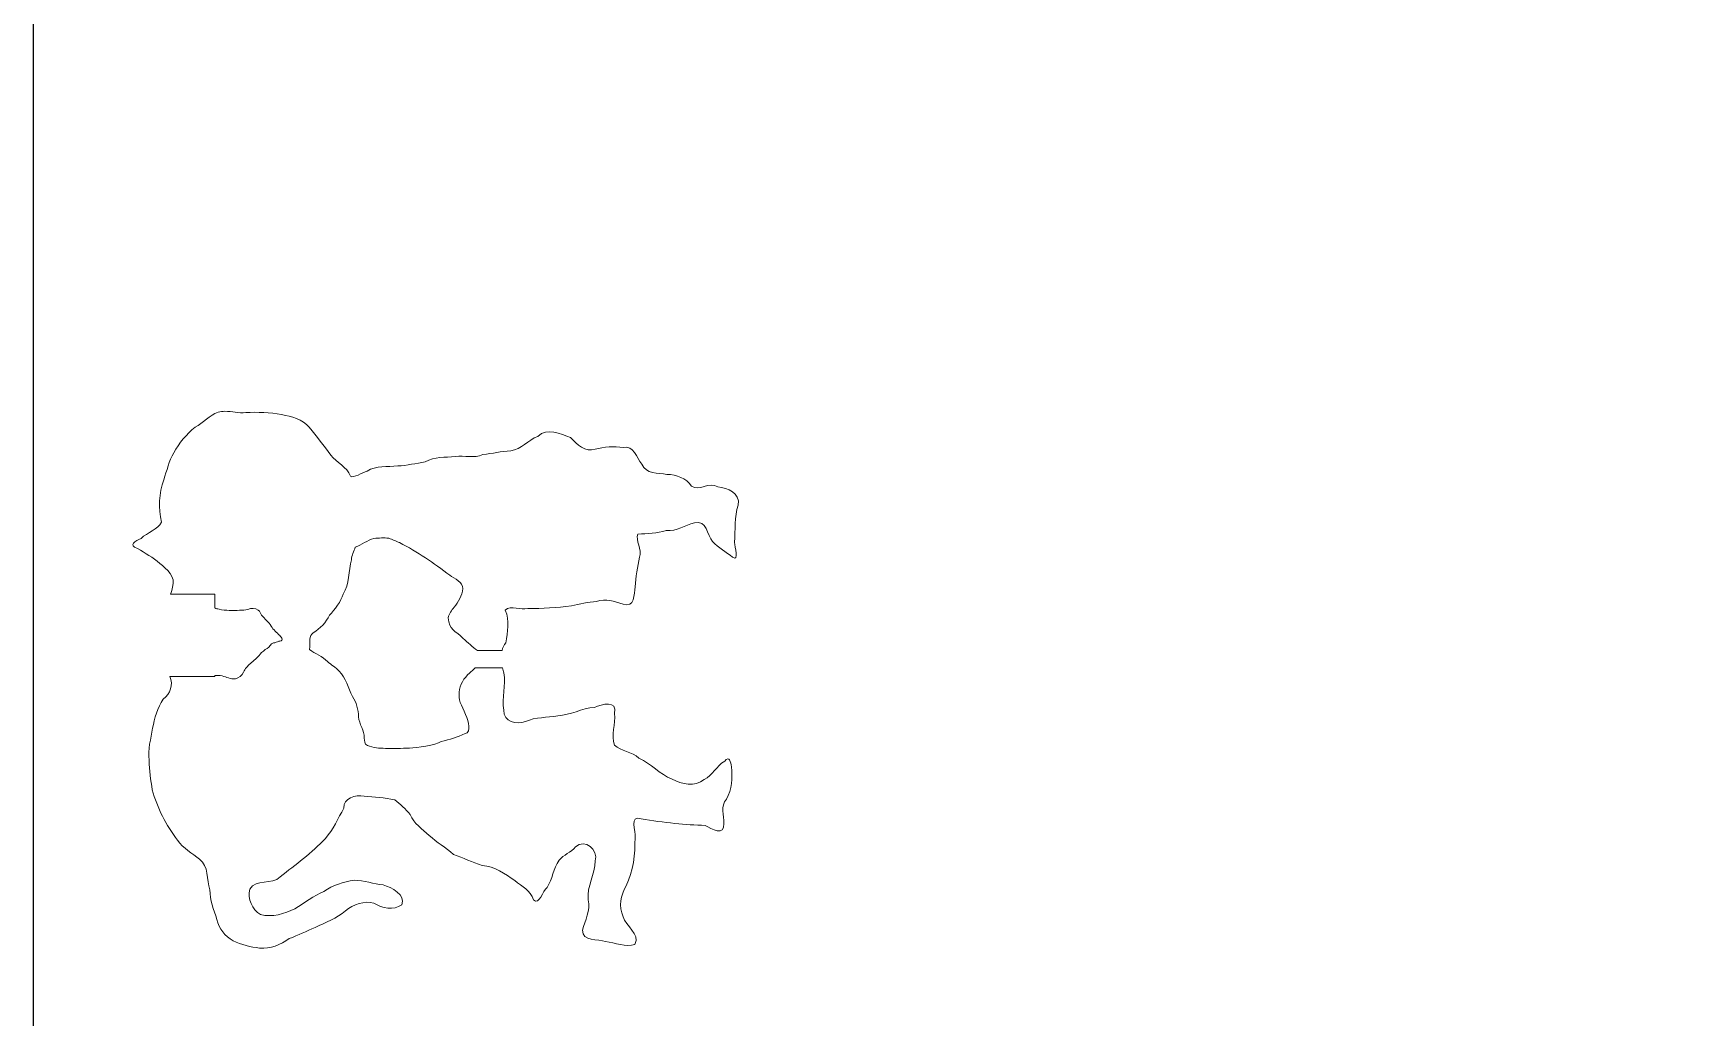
# Model space of a CAD drawing. Header units: centimetres. Extents: x -49.2 to 12.2, y -35.7 to 19.9.
# Drawn here: x -16.62 to -3.18, y -10.72 to -2.69 of the extents above; entities that cross this region are included whole.
import ezdxf

# ---------------------------------------------------------------- set-up
doc = ezdxf.new("R2010")
doc.units = ezdxf.units.CM
doc.header["$MEASUREMENT"] = 0
doc.layers.add('Layer 1', color=7, linetype='Continuous')

msp = doc.modelspace()

# ---------------------------------------------------------------- linework, layer by layer
at = {"layer": 'Layer 1', "color": 254}
msp.add_open_spline([(-4.13865, -35.56264), (-4.22964, -35.50513), (-4.24701, -34.604), (-4.27734, -28.36907), (-4.27734, -28.36907), (-4.27734, -28.36907), (-4.31201, -21.24124), (-4.31201, -21.24124), (-4.31201, -21.24124), (-4.31201, -21.24124), (-6.76703, -21.22823), (-6.76703, -21.22823), (-6.76703, -21.22823), (-8.51962, -21.21894), (-9.23604, -21.19257), (-9.27097, -21.13604), (-9.27097, -21.13604), (-9.29789, -21.09249), (-9.30585, -19.80331), (-9.28867, -18.27119), (-9.28867, -18.27119), (-9.27149, -16.73908), (-9.27877, -15.19768), (-9.30485, -14.84587), (-9.30485, -14.84587), (-9.30485, -14.84587), (-9.35227, -14.2062), (-9.35227, -14.2062), (-9.35227, -14.2062), (-9.35227, -14.2062), (-9.79465, -14.65517), (-9.79465, -14.65517), (-9.79465, -14.65517), (-9.79465, -14.65517), (-10.23703, -15.10413), (-10.23703, -15.10413), (-10.23703, -15.10413), (-10.23703, -15.10413), (-12.86795, -15.10413), (-12.86795, -15.10413), (-12.86795, -15.10413), (-12.86795, -15.10413), (-15.49887, -15.10413), (-15.49887, -15.10413), (-15.49887, -15.10413), (-15.49887, -15.10413), (-16.05989, -14.5045), (-16.05989, -14.5045), (-16.05989, -14.5045), (-16.05989, -14.5045), (-16.62091, -13.90486), (-16.62091, -13.90486), (-16.62091, -13.90486), (-16.62091, -13.90486), (-16.61948, -8.00331), (-16.61948, -8.00331), (-16.61948, -8.00331), (-16.61948, -8.00331), (-16.61804, -2.10177), (-16.61804, -2.10177), (-16.61804, -2.10177), (-16.61804, -2.10177), (-16.08503, -1.49499), (-16.08503, -1.49499), (-16.08503, -1.49499), (-16.08503, -1.49499), (-15.55202, -0.88822), (-15.55202, -0.88822), (-15.55202, -0.88822), (-15.55202, -0.88822), (-12.86636, -0.88822), (-12.86636, -0.88822), (-12.86636, -0.88822), (-12.86636, -0.88822), (-10.1807, -0.88822), (-10.1807, -0.88822), (-10.1807, -0.88822), (-10.1807, -0.88822), (-9.77748, -1.34489), (-9.77748, -1.34489), (-9.77748, -1.34489), (-9.77748, -1.34489), (-9.37427, -1.80157), (-9.37427, -1.80157), (-9.37427, -1.80157), (-9.37427, -1.80157), (-9.3316, -1.54328), (-9.3316, -1.54328), (-9.3316, -1.54328), (-9.30814, -1.40122), (-9.29033, 0.16134), (-9.29203, 1.92907), (-9.29203, 1.92907), (-9.29372, 3.6968), (-9.27135, 5.16693), (-9.24231, 5.19601), (-9.24231, 5.19601), (-9.21327, 5.2251), (-8.09207, 5.2645), (-6.75076, 5.28357), (-6.75076, 5.28357), (-6.75076, 5.28357), (-4.31201, 5.31824), (-4.31201, 5.31824), (-4.31201, 5.31824), (-4.31201, 5.31824), (-4.27734, 12.46087), (-4.27734, 12.46087), (-4.27734, 12.46087), (-4.27734, 12.46087), (-4.24267, 19.6035), (-4.24267, 19.6035), (-4.24267, 19.6035), (-4.24267, 19.6035), (-2.16257, 19.58297), (-2.16257, 19.58297), (-2.16257, 19.58297), (-0.89177, 19.57043), (-0.05538, 19.53537), (-0.01284, 19.49285), (-0.01284, 19.49285), (0.03258, 19.44744), (0.06339, 16.98585), (0.07581, 12.40951), (0.07581, 12.40951), (0.08627, 8.55195), (0.10766, 5.38294), (0.12334, 5.36726), (0.12334, 5.36726), (0.13902, 5.35158), (1.19144, 5.32369), (2.46205, 5.30528), (2.46205, 5.30528), (3.90603, 5.28436), (4.80477, 5.24483), (4.85896, 5.19985), (4.85896, 5.19985), (4.92615, 5.14409), (4.94634, 4.34545), (4.94868, 1.65176), (4.94868, 1.65176), (4.94868, 1.65176), (4.9517, -1.82438), (4.9517, -1.82438), (4.9517, -1.82438), (4.9517, -1.82438), (5.34742, -1.38954), (5.34742, -1.38954), (5.34742, -1.38954), (5.56507, -1.15038), (5.8281, -0.93194), (5.93194, -0.90412), (5.93194, -0.90412), (6.03578, -0.8763), (7.25869, -0.86915), (8.64953, -0.88822), (8.64953, -0.88822), (8.64953, -0.88822), (11.17832, -0.92289), (11.17832, -0.92289), (11.17832, -0.92289), (11.17832, -0.92289), (11.70265, -1.50299), (11.70265, -1.50299), (11.70265, -1.50299), (11.70265, -1.50299), (12.22698, -2.08309), (12.22698, -2.08309), (12.22698, -2.08309), (12.22698, -2.08309), (12.22698, -7.98721), (12.22698, -7.98721), (12.22698, -7.98721), (12.22698, -7.98721), (12.22698, -13.89133), (12.22698, -13.89133), (12.22698, -13.89133), (12.22698, -13.89133), (11.69612, -14.49773), (11.69612, -14.49773), (11.69612, -14.49773), (11.69612, -14.49773), (11.16525, -15.10413), (11.16525, -15.10413), (11.16525, -15.10413), (11.16525, -15.10413), (8.48997, -15.10413), (8.48997, -15.10413), (8.48997, -15.10413), (8.48997, -15.10413), (5.81468, -15.10413), (5.81468, -15.10413), (5.81468, -15.10413), (5.81468, -15.10413), (5.38207, -14.64067), (5.38207, -14.64067), (5.38207, -14.64067), (5.38207, -14.64067), (4.94945, -14.17721), (4.94945, -14.17721), (4.94945, -14.17721), (4.94945, -14.17721), (4.93022, -17.65148), (4.93022, -17.65148), (4.93022, -17.65148), (4.91965, -19.56233), (4.89264, -21.14408), (4.87022, -21.16647), (4.87022, -21.16647), (4.8099, -21.22673), (3.381, -21.27549), (1.66907, -21.27571), (1.66907, -21.27571), (1.66907, -21.27571), (0.1608, -21.27591), (0.1608, -21.27591), (0.1608, -21.27591), (0.1608, -21.27591), (0.1608, -28.38143), (0.1608, -28.38143), (0.1608, -28.38143), (0.1608, -35.33547), (0.15794, -35.48847), (0.02666, -35.55873), (0.02666, -35.55873), (-0.14546, -35.65085), (-3.99338, -35.65446), (-4.13865, -35.56264)], degree=3, knots=[0, 0, 0, 0, 0.01724138, 0.01724138, 0.01724138, 0.01724138, 0.03448276, 0.03448276, 0.03448276, 0.03448276, 0.05172414, 0.05172414, 0.05172414, 0.05172414, 0.06896552, 0.06896552, 0.06896552, 0.06896552, 0.0862069, 0.0862069, 0.0862069, 0.0862069, 0.10344828, 0.10344828, 0.10344828, 0.10344828, 0.12068966, 0.12068966, 0.12068966, 0.12068966, 0.13793103, 0.13793103, 0.13793103, 0.13793103, 0.15517241, 0.15517241, 0.15517241, 0.15517241, 0.17241379, 0.17241379, 0.17241379, 0.17241379, 0.18965517, 0.18965517, 0.18965517, 0.18965517, 0.20689655, 0.20689655, 0.20689655, 0.20689655, 0.22413793, 0.22413793, 0.22413793, 0.22413793, 0.24137931, 0.24137931, 0.24137931, 0.24137931, 0.25862069, 0.25862069, 0.25862069, 0.25862069, 0.27586207, 0.27586207, 0.27586207, 0.27586207, 0.29310345, 0.29310345, 0.29310345, 0.29310345, 0.31034483, 0.31034483, 0.31034483, 0.31034483, 0.32758621, 0.32758621, 0.32758621, 0.32758621, 0.34482759, 0.34482759, 0.34482759, 0.34482759, 0.36206897, 0.36206897, 0.36206897, 0.36206897, 0.37931034, 0.37931034, 0.37931034, 0.37931034, 0.39655172, 0.39655172, 0.39655172, 0.39655172, 0.4137931, 0.4137931, 0.4137931, 0.4137931, 0.43103448, 0.43103448, 0.43103448, 0.43103448, 0.44827586, 0.44827586, 0.44827586, 0.44827586, 0.46551724, 0.46551724, 0.46551724, 0.46551724, 0.48275862, 0.48275862, 0.48275862, 0.48275862, 0.5, 0.5, 0.5, 0.5, 0.51724138, 0.51724138, 0.51724138, 0.51724138, 0.53448276, 0.53448276, 0.53448276, 0.53448276, 0.55172414, 0.55172414, 0.55172414, 0.55172414, 0.56896552, 0.56896552, 0.56896552, 0.56896552, 0.5862069, 0.5862069, 0.5862069, 0.5862069, 0.60344828, 0.60344828, 0.60344828, 0.60344828, 0.62068966, 0.62068966, 0.62068966, 0.62068966, 0.63793103, 0.63793103, 0.63793103, 0.63793103, 0.65517241, 0.65517241, 0.65517241, 0.65517241, 0.67241379, 0.67241379, 0.67241379, 0.67241379, 0.68965517, 0.68965517, 0.68965517, 0.68965517, 0.70689655, 0.70689655, 0.70689655, 0.70689655, 0.72413793, 0.72413793, 0.72413793, 0.72413793, 0.74137931, 0.74137931, 0.74137931, 0.74137931, 0.75862069, 0.75862069, 0.75862069, 0.75862069, 0.77586207, 0.77586207, 0.77586207, 0.77586207, 0.79310345, 0.79310345, 0.79310345, 0.79310345, 0.81034483, 0.81034483, 0.81034483, 0.81034483, 0.82758621, 0.82758621, 0.82758621, 0.82758621, 0.84482759, 0.84482759, 0.84482759, 0.84482759, 0.86206897, 0.86206897, 0.86206897, 0.86206897, 0.87931034, 0.87931034, 0.87931034, 0.87931034, 0.89655172, 0.89655172, 0.89655172, 0.89655172, 0.9137931, 0.9137931, 0.9137931, 0.9137931, 0.93103448, 0.93103448, 0.93103448, 0.93103448, 0.94827586, 0.94827586, 0.94827586, 0.94827586, 0.96551724, 0.96551724, 0.96551724, 0.96551724, 1, 1, 1, 1], dxfattribs=at)
at = {"layer": 'Layer 1', "lineweight": 5}
msp.add_open_spline([(-15.05548, -5.7776), (-15.07409, -5.77758), (-15.09252, -5.77889), (-15.11088, -5.78421), (-15.11088, -5.78421), (-15.18136, -5.81215), (-15.23296, -5.87041), (-15.29857, -5.90741), (-15.29857, -5.90741), (-15.36811, -5.96489), (-15.42944, -6.03649), (-15.47138, -6.1166), (-15.47138, -6.1166), (-15.51522, -6.1828), (-15.52724, -6.26192), (-15.55406, -6.3357), (-15.55406, -6.3357), (-15.59388, -6.44642), (-15.59796, -6.56787), (-15.5739, -6.68214), (-15.5739, -6.68214), (-15.59963, -6.74281), (-15.68992, -6.76441), (-15.73844, -6.81526), (-15.73844, -6.81526), (-15.78633, -6.83144), (-15.84896, -6.87254), (-15.76738, -6.89629), (-15.76738, -6.89629), (-15.70659, -6.93538), (-15.64179, -6.96969), (-15.58713, -7.01949), (-15.58713, -7.01949), (-15.52813, -7.06268), (-15.45479, -7.12979), (-15.48213, -7.21131), (-15.48213, -7.21131), (-15.48613, -7.23136), (-15.49228, -7.25058), (-15.49949, -7.26919), (-15.49949, -7.26919), (-15.49949, -7.26919), (-15.13817, -7.26919), (-15.13817, -7.26919), (-15.13817, -7.26919), (-15.13817, -7.26919), (-15.13817, -7.38246), (-15.13817, -7.38246), (-15.13817, -7.38246), (-15.12655, -7.38631), (-15.11546, -7.38987), (-15.10344, -7.39238), (-15.10344, -7.39238), (-15.04848, -7.40386), (-14.99143, -7.40292), (-14.9356, -7.40148), (-14.9356, -7.40148), (-14.91344, -7.39998), (-14.89059, -7.40243), (-14.86945, -7.39404), (-14.86945, -7.39404), (-14.84249, -7.38246), (-14.80778, -7.38117), (-14.78346, -7.39982), (-14.78346, -7.39982), (-14.76915, -7.40906), (-14.76495, -7.42638), (-14.757, -7.44034), (-14.757, -7.44034), (-14.73098, -7.4702), (-14.69893, -7.49514), (-14.67845, -7.52964), (-14.67845, -7.52964), (-14.66152, -7.56061), (-14.63201, -7.58132), (-14.609, -7.60736), (-14.609, -7.60736), (-14.60177, -7.6168), (-14.59201, -7.62472), (-14.58833, -7.6363), (-14.58833, -7.6363), (-14.58603, -7.65119), (-14.6059, -7.65323), (-14.61644, -7.65283), (-14.61644, -7.65283), (-14.62928, -7.65996), (-14.64358, -7.66669), (-14.65861, -7.66689), (-14.65861, -7.66689), (-14.68303, -7.67313), (-14.69191, -7.69911), (-14.7107, -7.71319), (-14.7107, -7.71319), (-14.73324, -7.72396), (-14.75232, -7.74066), (-14.76858, -7.75949), (-14.76858, -7.75949), (-14.79108, -7.78865), (-14.82021, -7.81248), (-14.84795, -7.83639), (-14.84795, -7.83639), (-14.87135, -7.855), (-14.8904, -7.87851), (-14.90418, -7.90501), (-14.90418, -7.90501), (-14.91722, -7.93111), (-14.94013, -7.95541), (-14.97032, -7.95958), (-14.97032, -7.95958), (-15.00829, -7.96456), (-15.04275, -7.94491), (-15.07864, -7.93643), (-15.07864, -7.93643), (-15.09851, -7.93295), (-15.1181, -7.93261), (-15.13817, -7.93313), (-15.13817, -7.93313), (-15.13817, -7.93313), (-15.13817, -7.94222), (-15.13817, -7.94222), (-15.13817, -7.94222), (-15.13817, -7.94222), (-15.50445, -7.94222), (-15.50445, -7.94222), (-15.50445, -7.94222), (-15.47471, -8.00777), (-15.49865, -8.08161), (-15.55985, -8.12578), (-15.55985, -8.12578), (-15.60489, -8.19781), (-15.62896, -8.28118), (-15.64584, -8.3639), (-15.64584, -8.3639), (-15.65736, -8.4514), (-15.68815, -8.53546), (-15.67229, -8.62518), (-15.67229, -8.62518), (-15.6747, -8.7057), (-15.66121, -8.78641), (-15.64749, -8.86578), (-15.64749, -8.86578), (-15.60835, -9.01551), (-15.53491, -9.15443), (-15.44161, -9.27754), (-15.44161, -9.27754), (-15.39639, -9.34322), (-15.32257, -9.38305), (-15.26219, -9.43216), (-15.26219, -9.43216), (-15.1857, -9.48868), (-15.20659, -9.59977), (-15.17785, -9.68103), (-15.17785, -9.68103), (-15.17812, -9.76648), (-15.14694, -9.84448), (-15.1208, -9.92412), (-15.1208, -9.92412), (-15.10278, -9.99773), (-15.05657, -10.06314), (-14.98769, -10.09692), (-14.98769, -10.09692), (-14.92157, -10.13254), (-14.84627, -10.14757), (-14.77271, -10.15728), (-14.77271, -10.15728), (-14.6829, -10.16746), (-14.60249, -10.12927), (-14.53045, -10.08038), (-14.53045, -10.08038), (-14.45844, -10.05275), (-14.39044, -10.01906), (-14.31879, -9.98943), (-14.31879, -9.98943), (-14.23579, -9.94574), (-14.14201, -9.91795), (-14.07239, -9.85218), (-14.07239, -9.85218), (-14.00797, -9.80536), (-13.91954, -9.76492), (-13.84088, -9.79182), (-13.84088, -9.79182), (-13.77315, -9.83154), (-13.68156, -9.85236), (-13.61268, -9.80423), (-13.61268, -9.80423), (-13.57755, -9.72427), (-13.69756, -9.66051), (-13.76399, -9.64217), (-13.76399, -9.64217), (-13.84348, -9.63262), (-13.92095, -9.60531), (-14.00129, -9.60413), (-14.00129, -9.60413), (-14.08945, -9.61421), (-14.17409, -9.64558), (-14.24768, -9.69509), (-14.24768, -9.69509), (-14.33368, -9.73099), (-14.40555, -9.78848), (-14.48415, -9.83647), (-14.48415, -9.83647), (-14.57017, -9.87733), (-14.67136, -9.90861), (-14.7661, -9.8836), (-14.7661, -9.8836), (-14.83254, -9.8454), (-14.87532, -9.75211), (-14.85126, -9.6769), (-14.85126, -9.6769), (-14.80264, -9.58768), (-14.67138, -9.64484), (-14.60487, -9.57602), (-14.60487, -9.57602), (-14.47853, -9.47566), (-14.34593, -9.38124), (-14.2361, -9.26183), (-14.2361, -9.26183), (-14.16836, -9.19181), (-14.13484, -9.09826), (-14.08479, -9.01626), (-14.08479, -9.01626), (-14.09242, -8.92966), (-13.98782, -8.9064), (-13.92108, -8.91787), (-13.92108, -8.91787), (-13.83775, -8.92727), (-13.75225, -8.92899), (-13.67056, -8.94764), (-13.67056, -8.94764), (-13.62487, -8.98278), (-13.582, -9.02399), (-13.54488, -9.06753), (-13.54488, -9.06753), (-13.51451, -9.14279), (-13.44611, -9.18474), (-13.38944, -9.23785), (-13.38944, -9.23785), (-13.32801, -9.29516), (-13.2542, -9.33729), (-13.191, -9.39247), (-13.191, -9.39247), (-13.1127, -9.42), (-13.0379, -9.45941), (-12.95701, -9.48259), (-12.95701, -9.48259), (-12.85654, -9.48951), (-12.77178, -9.55339), (-12.68994, -9.60662), (-12.68994, -9.60662), (-12.63335, -9.65334), (-12.56258, -9.68712), (-12.54029, -9.76288), (-12.54029, -9.76288), (-12.48875, -9.81077), (-12.46427, -9.68865), (-12.42867, -9.66284), (-12.42867, -9.66284), (-12.38117, -9.59568), (-12.38054, -9.50713), (-12.32945, -9.44125), (-12.32945, -9.44125), (-12.29377, -9.39498), (-12.2334, -9.37647), (-12.1955, -9.33046), (-12.1955, -9.33046), (-12.11984, -9.25796), (-12.0081, -9.35642), (-12.03593, -9.44621), (-12.03593, -9.44621), (-12.03864, -9.55545), (-12.10539, -9.65278), (-12.09215, -9.76371), (-12.09215, -9.76371), (-12.07026, -9.85343), (-12.11953, -9.92815), (-12.14011, -10.01093), (-12.14011, -10.01093), (-12.13992, -10.10772), (-12.01457, -10.08204), (-11.95076, -10.10271), (-11.95076, -10.10271), (-11.87382, -10.11392), (-11.78652, -10.15307), (-11.71181, -10.12669), (-11.71181, -10.12669), (-11.6687, -10.04107), (-11.78811, -9.98002), (-11.8069, -9.90096), (-11.8069, -9.90096), (-11.849, -9.81976), (-11.82767, -9.725), (-11.78375, -9.64961), (-11.78375, -9.64961), (-11.72282, -9.52856), (-11.71209, -9.39082), (-11.71016, -9.2577), (-11.71016, -9.2577), (-11.69887, -9.20035), (-11.76416, -9.07198), (-11.66138, -9.10143), (-11.66138, -9.10143), (-11.57033, -9.12063), (-11.47821, -9.12844), (-11.38604, -9.14111), (-11.38604, -9.14111), (-11.30373, -9.15093), (-11.22036, -9.15094), (-11.138, -9.15682), (-11.138, -9.15682), (-11.08873, -9.1867), (-10.97788, -9.25022), (-10.98669, -9.14111), (-10.98669, -9.14111), (-10.98315, -9.07247), (-11.01679, -9.00168), (-10.96519, -8.94268), (-10.96519, -8.94268), (-10.92009, -8.86363), (-10.91779, -8.76739), (-10.92468, -8.67892), (-10.92468, -8.67892), (-10.92966, -8.63877), (-10.94056, -8.58397), (-10.98007, -8.63344), (-10.98007, -8.63344), (-11.05104, -8.67032), (-11.07462, -8.74909), (-11.14792, -8.78227), (-11.14792, -8.78227), (-11.2234, -8.84575), (-11.32917, -8.81994), (-11.40837, -8.77814), (-11.40837, -8.77814), (-11.51104, -8.74166), (-11.58043, -8.65179), (-11.67874, -8.60699), (-11.67874, -8.60699), (-11.73844, -8.55477), (-11.82211, -8.55272), (-11.87966, -8.50115), (-11.87966, -8.50115), (-11.90883, -8.42087), (-11.8682, -8.32891), (-11.87883, -8.24318), (-11.87883, -8.24318), (-11.85089, -8.13057), (-11.98278, -8.16789), (-12.04254, -8.19357), (-12.04254, -8.19357), (-12.14484, -8.20073), (-12.23746, -8.25647), (-12.34103, -8.26137), (-12.34103, -8.26137), (-12.42865, -8.27761), (-12.52105, -8.27271), (-12.60478, -8.30768), (-12.60478, -8.30768), (-12.67834, -8.33974), (-12.78352, -8.31145), (-12.78172, -8.21673), (-12.78172, -8.21673), (-12.79813, -8.11517), (-12.76389, -8.01269), (-12.7809, -7.91163), (-12.7809, -7.91163), (-12.78525, -7.89888), (-12.78917, -7.88544), (-12.79247, -7.87194), (-12.79247, -7.87194), (-12.79247, -7.87194), (-13.01406, -7.87194), (-13.01406, -7.87194), (-13.01406, -7.87194), (-13.02911, -7.88606), (-13.04538, -7.89928), (-13.06036, -7.91328), (-13.06036, -7.91328), (-13.10563, -7.95283), (-13.14064, -8.00987), (-13.1447, -8.07038), (-13.1447, -8.07038), (-13.14703, -8.09826), (-13.14912, -8.12699), (-13.13643, -8.15306), (-13.13643, -8.15306), (-13.11131, -8.21336), (-13.07017, -8.28751), (-13.06615, -8.34736), (-13.06615, -8.34736), (-13.06579, -8.37035), (-13.0669, -8.40678), (-13.09757, -8.4069), (-13.09757, -8.4069), (-13.15974, -8.43699), (-13.22472, -8.45468), (-13.29104, -8.47139), (-13.29104, -8.47139), (-13.33591, -8.50212), (-13.49283, -8.52259), (-13.54901, -8.52596), (-13.54901, -8.52596), (-13.61437, -8.52762), (-13.6796, -8.53081), (-13.74497, -8.52761), (-13.74497, -8.52761), (-13.79516, -8.52625), (-13.8472, -8.52462), (-13.8938, -8.50363), (-13.8938, -8.50363), (-13.91774, -8.49496), (-13.91898, -8.46499), (-13.9186, -8.44328), (-13.9186, -8.44328), (-13.9169, -8.38122), (-13.96255, -8.33328), (-13.96491, -8.27047), (-13.96491, -8.27047), (-13.96897, -8.21196), (-13.98188, -8.15263), (-14.01534, -8.10345), (-14.01534, -8.10345), (-14.05025, -8.03394), (-14.06815, -7.95337), (-14.12448, -7.89757), (-14.12448, -7.89757), (-14.15119, -7.86581), (-14.18924, -7.84744), (-14.21957, -7.81985), (-14.21957, -7.81985), (-14.25912, -7.77465), (-14.32061, -7.76025), (-14.36509, -7.72146), (-14.36509, -7.72146), (-14.3637, -7.69346), (-14.36449, -7.66593), (-14.36261, -7.63795), (-14.36261, -7.63795), (-14.36394, -7.61648), (-14.35186, -7.59618), (-14.3345, -7.58421), (-14.3345, -7.58421), (-14.27912, -7.54843), (-14.23062, -7.49991), (-14.20138, -7.44034), (-14.20138, -7.44034), (-14.16201, -7.3987), (-14.10504, -7.32491), (-14.09224, -7.26919), (-14.09224, -7.26919), (-14.03983, -7.18908), (-14.04578, -7.07871), (-14.02444, -6.98889), (-14.02444, -6.98889), (-14.02265, -6.95224), (-14.00154, -6.92111), (-13.99219, -6.88637), (-13.99219, -6.88637), (-13.94016, -6.86518), (-13.89351, -6.83239), (-13.84006, -6.81443), (-13.84006, -6.81443), (-13.81975, -6.81352), (-13.80005, -6.81181), (-13.7797, -6.81113), (-13.7797, -6.81113), (-13.75934, -6.81044), (-13.73879, -6.81032), (-13.71851, -6.81278), (-13.71851, -6.81278), (-13.69001, -6.8253), (-13.66125, -6.83718), (-13.63252, -6.84916), (-13.63252, -6.84916), (-13.48584, -6.92224), (-13.3521, -7.01682), (-13.22242, -7.1154), (-13.22242, -7.1154), (-13.18298, -7.14255), (-13.1133, -7.17182), (-13.11576, -7.22454), (-13.11576, -7.22454), (-13.12, -7.28174), (-13.15081, -7.3328), (-13.18687, -7.37585), (-13.18687, -7.37585), (-13.20592, -7.40242), (-13.22911, -7.42926), (-13.23399, -7.46266), (-13.23399, -7.46266), (-13.23011, -7.56086), (-13.17395, -7.56808), (-13.11245, -7.63051), (-13.11245, -7.63051), (-13.07582, -7.66407), (-13.03607, -7.70016), (-12.99587, -7.72973), (-12.99587, -7.72973), (-12.99587, -7.72973), (-12.79578, -7.72973), (-12.79578, -7.72973), (-12.79578, -7.72973), (-12.78995, -7.70717), (-12.78044, -7.68564), (-12.76601, -7.66606), (-12.76601, -7.66606), (-12.75178, -7.57904), (-12.72977, -7.48434), (-12.76932, -7.40065), (-12.76932, -7.40065), (-12.72078, -7.35527), (-12.64549, -7.40242), (-12.58576, -7.3866), (-12.58576, -7.3866), (-12.46699, -7.38623), (-12.34767, -7.38083), (-12.23023, -7.36344), (-12.23023, -7.36344), (-12.162, -7.34905), (-12.0941, -7.3329), (-12.02435, -7.32954), (-12.02435, -7.32954), (-11.95104, -7.30368), (-11.87869, -7.32832), (-11.80855, -7.35022), (-11.80855, -7.35022), (-11.71365, -7.38463), (-11.72024, -7.26976), (-11.70933, -7.20966), (-11.70933, -7.20966), (-11.70403, -7.12839), (-11.69312, -7.04828), (-11.67378, -6.96905), (-11.67378, -6.96905), (-11.651, -6.9076), (-11.70911, -6.82614), (-11.68866, -6.78136), (-11.68866, -6.78136), (-11.6106, -6.77229), (-11.53148, -6.77591), (-11.45632, -6.74912), (-11.45632, -6.74912), (-11.37083, -6.75901), (-11.30394, -6.70728), (-11.22647, -6.68628), (-11.22647, -6.68628), (-11.12599, -6.66241), (-11.12512, -6.78599), (-11.07847, -6.84089), (-11.07847, -6.84089), (-11.03128, -6.89106), (-10.96754, -6.9231), (-10.91558, -6.96905), (-10.91558, -6.96905), (-10.85826, -7.00469), (-10.90047, -6.88062), (-10.89987, -6.84668), (-10.89987, -6.84668), (-10.89301, -6.74536), (-10.90067, -6.64095), (-10.87011, -6.54241), (-10.87011, -6.54241), (-10.85136, -6.44203), (-10.95776, -6.4034), (-11.0363, -6.39358), (-11.0363, -6.39358), (-11.10943, -6.34827), (-11.18525, -6.43421), (-11.24962, -6.38779), (-11.24962, -6.38779), (-11.29599, -6.32225), (-11.37239, -6.29555), (-11.45054, -6.29188), (-11.45054, -6.29188), (-11.5251, -6.27762), (-11.61944, -6.29539), (-11.65559, -6.20837), (-11.65559, -6.20837), (-11.69794, -6.15795), (-11.7221, -6.05116), (-11.80772, -6.0736), (-11.80772, -6.0736), (-11.88198, -6.05749), (-11.96424, -6.07061), (-12.03593, -6.08766), (-12.03593, -6.08766), (-12.11698, -6.11304), (-12.18524, -6.04657), (-12.23602, -5.99257), (-12.23602, -5.99257), (-12.31933, -5.96141), (-12.42766, -5.90614), (-12.50391, -5.98182), (-12.50391, -5.98182), (-12.58262, -6.01293), (-12.63907, -6.08864), (-12.72467, -6.09923), (-12.72467, -6.09923), (-12.80115, -6.10557), (-12.87533, -6.12029), (-12.95122, -6.13065), (-12.95122, -6.13065), (-13.02441, -6.16306), (-13.10112, -6.13611), (-13.17777, -6.14636), (-13.17777, -6.14636), (-13.26009, -6.1537), (-13.34487, -6.14872), (-13.42251, -6.18936), (-13.42251, -6.18936), (-13.49679, -6.20126), (-13.57083, -6.22192), (-13.64658, -6.22243), (-13.64658, -6.22243), (-13.73043, -6.2338), (-13.82073, -6.21955), (-13.89628, -6.26542), (-13.89628, -6.26542), (-13.93839, -6.27521), (-14.0059, -6.32748), (-14.0327, -6.30676), (-14.0327, -6.30676), (-14.05905, -6.22965), (-14.14497, -6.19719), (-14.19228, -6.13479), (-14.19228, -6.13479), (-14.24738, -6.05686), (-14.30705, -5.98203), (-14.36757, -5.90824), (-14.36757, -5.90824), (-14.42385, -5.84364), (-14.51137, -5.81846), (-14.59329, -5.80488), (-14.59329, -5.80488), (-14.69005, -5.78646), (-14.78772, -5.78317), (-14.88599, -5.78752), (-14.88599, -5.78752), (-14.94242, -5.79442), (-14.99966, -5.77764), (-15.05548, -5.7776)], degree=3, knots=[0, 0, 0, 0, 0.00621118, 0.00621118, 0.00621118, 0.00621118, 0.01242236, 0.01242236, 0.01242236, 0.01242236, 0.01863354, 0.01863354, 0.01863354, 0.01863354, 0.02484472, 0.02484472, 0.02484472, 0.02484472, 0.0310559, 0.0310559, 0.0310559, 0.0310559, 0.03726708, 0.03726708, 0.03726708, 0.03726708, 0.04347826, 0.04347826, 0.04347826, 0.04347826, 0.04968944, 0.04968944, 0.04968944, 0.04968944, 0.05590062, 0.05590062, 0.05590062, 0.05590062, 0.0621118, 0.0621118, 0.0621118, 0.0621118, 0.06832298, 0.06832298, 0.06832298, 0.06832298, 0.07453416, 0.07453416, 0.07453416, 0.07453416, 0.08074534, 0.08074534, 0.08074534, 0.08074534, 0.08695652, 0.08695652, 0.08695652, 0.08695652, 0.0931677, 0.0931677, 0.0931677, 0.0931677, 0.09937888, 0.09937888, 0.09937888, 0.09937888, 0.10559006, 0.10559006, 0.10559006, 0.10559006, 0.11180124, 0.11180124, 0.11180124, 0.11180124, 0.11801242, 0.11801242, 0.11801242, 0.11801242, 0.1242236, 0.1242236, 0.1242236, 0.1242236, 0.13043478, 0.13043478, 0.13043478, 0.13043478, 0.13664596, 0.13664596, 0.13664596, 0.13664596, 0.14285714, 0.14285714, 0.14285714, 0.14285714, 0.14906832, 0.14906832, 0.14906832, 0.14906832, 0.1552795, 0.1552795, 0.1552795, 0.1552795, 0.16149068, 0.16149068, 0.16149068, 0.16149068, 0.16770186, 0.16770186, 0.16770186, 0.16770186, 0.17391304, 0.17391304, 0.17391304, 0.17391304, 0.18012422, 0.18012422, 0.18012422, 0.18012422, 0.1863354, 0.1863354, 0.1863354, 0.1863354, 0.19254658, 0.19254658, 0.19254658, 0.19254658, 0.19875776, 0.19875776, 0.19875776, 0.19875776, 0.20496894, 0.20496894, 0.20496894, 0.20496894, 0.21118012, 0.21118012, 0.21118012, 0.21118012, 0.2173913, 0.2173913, 0.2173913, 0.2173913, 0.22360248, 0.22360248, 0.22360248, 0.22360248, 0.22981366, 0.22981366, 0.22981366, 0.22981366, 0.23602484, 0.23602484, 0.23602484, 0.23602484, 0.24223602, 0.24223602, 0.24223602, 0.24223602, 0.2484472, 0.2484472, 0.2484472, 0.2484472, 0.25465839, 0.25465839, 0.25465839, 0.25465839, 0.26086957, 0.26086957, 0.26086957, 0.26086957, 0.26708075, 0.26708075, 0.26708075, 0.26708075, 0.27329193, 0.27329193, 0.27329193, 0.27329193, 0.27950311, 0.27950311, 0.27950311, 0.27950311, 0.28571429, 0.28571429, 0.28571429, 0.28571429, 0.29192547, 0.29192547, 0.29192547, 0.29192547, 0.29813665, 0.29813665, 0.29813665, 0.29813665, 0.30434783, 0.30434783, 0.30434783, 0.30434783, 0.31055901, 0.31055901, 0.31055901, 0.31055901, 0.31677019, 0.31677019, 0.31677019, 0.31677019, 0.32298137, 0.32298137, 0.32298137, 0.32298137, 0.32919255, 0.32919255, 0.32919255, 0.32919255, 0.33540373, 0.33540373, 0.33540373, 0.33540373, 0.34161491, 0.34161491, 0.34161491, 0.34161491, 0.34782609, 0.34782609, 0.34782609, 0.34782609, 0.35403727, 0.35403727, 0.35403727, 0.35403727, 0.36024845, 0.36024845, 0.36024845, 0.36024845, 0.36645963, 0.36645963, 0.36645963, 0.36645963, 0.37267081, 0.37267081, 0.37267081, 0.37267081, 0.37888199, 0.37888199, 0.37888199, 0.37888199, 0.38509317, 0.38509317, 0.38509317, 0.38509317, 0.39130435, 0.39130435, 0.39130435, 0.39130435, 0.39751553, 0.39751553, 0.39751553, 0.39751553, 0.40372671, 0.40372671, 0.40372671, 0.40372671, 0.40993789, 0.40993789, 0.40993789, 0.40993789, 0.41614907, 0.41614907, 0.41614907, 0.41614907, 0.42236025, 0.42236025, 0.42236025, 0.42236025, 0.42857143, 0.42857143, 0.42857143, 0.42857143, 0.43478261, 0.43478261, 0.43478261, 0.43478261, 0.44099379, 0.44099379, 0.44099379, 0.44099379, 0.44720497, 0.44720497, 0.44720497, 0.44720497, 0.45341615, 0.45341615, 0.45341615, 0.45341615, 0.45962733, 0.45962733, 0.45962733, 0.45962733, 0.46583851, 0.46583851, 0.46583851, 0.46583851, 0.47204969, 0.47204969, 0.47204969, 0.47204969, 0.47826087, 0.47826087, 0.47826087, 0.47826087, 0.48447205, 0.48447205, 0.48447205, 0.48447205, 0.49068323, 0.49068323, 0.49068323, 0.49068323, 0.49689441, 0.49689441, 0.49689441, 0.49689441, 0.50310559, 0.50310559, 0.50310559, 0.50310559, 0.50931677, 0.50931677, 0.50931677, 0.50931677, 0.51552795, 0.51552795, 0.51552795, 0.51552795, 0.52173913, 0.52173913, 0.52173913, 0.52173913, 0.52795031, 0.52795031, 0.52795031, 0.52795031, 0.53416149, 0.53416149, 0.53416149, 0.53416149, 0.54037267, 0.54037267, 0.54037267, 0.54037267, 0.54658385, 0.54658385, 0.54658385, 0.54658385, 0.55279503, 0.55279503, 0.55279503, 0.55279503, 0.55900621, 0.55900621, 0.55900621, 0.55900621, 0.56521739, 0.56521739, 0.56521739, 0.56521739, 0.57142857, 0.57142857, 0.57142857, 0.57142857, 0.57763975, 0.57763975, 0.57763975, 0.57763975, 0.58385093, 0.58385093, 0.58385093, 0.58385093, 0.59006211, 0.59006211, 0.59006211, 0.59006211, 0.59627329, 0.59627329, 0.59627329, 0.59627329, 0.60248447, 0.60248447, 0.60248447, 0.60248447, 0.60869565, 0.60869565, 0.60869565, 0.60869565, 0.61490683, 0.61490683, 0.61490683, 0.61490683, 0.62111801, 0.62111801, 0.62111801, 0.62111801, 0.62732919, 0.62732919, 0.62732919, 0.62732919, 0.63354037, 0.63354037, 0.63354037, 0.63354037, 0.63975155, 0.63975155, 0.63975155, 0.63975155, 0.64596273, 0.64596273, 0.64596273, 0.64596273, 0.65217391, 0.65217391, 0.65217391, 0.65217391, 0.65838509, 0.65838509, 0.65838509, 0.65838509, 0.66459627, 0.66459627, 0.66459627, 0.66459627, 0.67080745, 0.67080745, 0.67080745, 0.67080745, 0.67701863, 0.67701863, 0.67701863, 0.67701863, 0.68322981, 0.68322981, 0.68322981, 0.68322981, 0.68944099, 0.68944099, 0.68944099, 0.68944099, 0.69565217, 0.69565217, 0.69565217, 0.69565217, 0.70186335, 0.70186335, 0.70186335, 0.70186335, 0.70807453, 0.70807453, 0.70807453, 0.70807453, 0.71428571, 0.71428571, 0.71428571, 0.71428571, 0.72049689, 0.72049689, 0.72049689, 0.72049689, 0.72670807, 0.72670807, 0.72670807, 0.72670807, 0.73291925, 0.73291925, 0.73291925, 0.73291925, 0.73913043, 0.73913043, 0.73913043, 0.73913043, 0.74534161, 0.74534161, 0.74534161, 0.74534161, 0.7515528, 0.7515528, 0.7515528, 0.7515528, 0.75776398, 0.75776398, 0.75776398, 0.75776398, 0.76397516, 0.76397516, 0.76397516, 0.76397516, 0.77018634, 0.77018634, 0.77018634, 0.77018634, 0.77639752, 0.77639752, 0.77639752, 0.77639752, 0.7826087, 0.7826087, 0.7826087, 0.7826087, 0.78881988, 0.78881988, 0.78881988, 0.78881988, 0.79503106, 0.79503106, 0.79503106, 0.79503106, 0.80124224, 0.80124224, 0.80124224, 0.80124224, 0.80745342, 0.80745342, 0.80745342, 0.80745342, 0.8136646, 0.8136646, 0.8136646, 0.8136646, 0.81987578, 0.81987578, 0.81987578, 0.81987578, 0.82608696, 0.82608696, 0.82608696, 0.82608696, 0.83229814, 0.83229814, 0.83229814, 0.83229814, 0.83850932, 0.83850932, 0.83850932, 0.83850932, 0.8447205, 0.8447205, 0.8447205, 0.8447205, 0.85093168, 0.85093168, 0.85093168, 0.85093168, 0.85714286, 0.85714286, 0.85714286, 0.85714286, 0.86335404, 0.86335404, 0.86335404, 0.86335404, 0.86956522, 0.86956522, 0.86956522, 0.86956522, 0.8757764, 0.8757764, 0.8757764, 0.8757764, 0.88198758, 0.88198758, 0.88198758, 0.88198758, 0.88819876, 0.88819876, 0.88819876, 0.88819876, 0.89440994, 0.89440994, 0.89440994, 0.89440994, 0.90062112, 0.90062112, 0.90062112, 0.90062112, 0.9068323, 0.9068323, 0.9068323, 0.9068323, 0.91304348, 0.91304348, 0.91304348, 0.91304348, 0.91925466, 0.91925466, 0.91925466, 0.91925466, 0.92546584, 0.92546584, 0.92546584, 0.92546584, 0.93167702, 0.93167702, 0.93167702, 0.93167702, 0.9378882, 0.9378882, 0.9378882, 0.9378882, 0.94409938, 0.94409938, 0.94409938, 0.94409938, 0.95031056, 0.95031056, 0.95031056, 0.95031056, 0.95652174, 0.95652174, 0.95652174, 0.95652174, 0.96273292, 0.96273292, 0.96273292, 0.96273292, 0.9689441, 0.9689441, 0.9689441, 0.9689441, 0.97515528, 0.97515528, 0.97515528, 0.97515528, 0.98136646, 0.98136646, 0.98136646, 0.98136646, 0.98757764, 0.98757764, 0.98757764, 0.98757764, 1, 1, 1, 1], dxfattribs=at)

doc.saveas('drawing.dxf')
